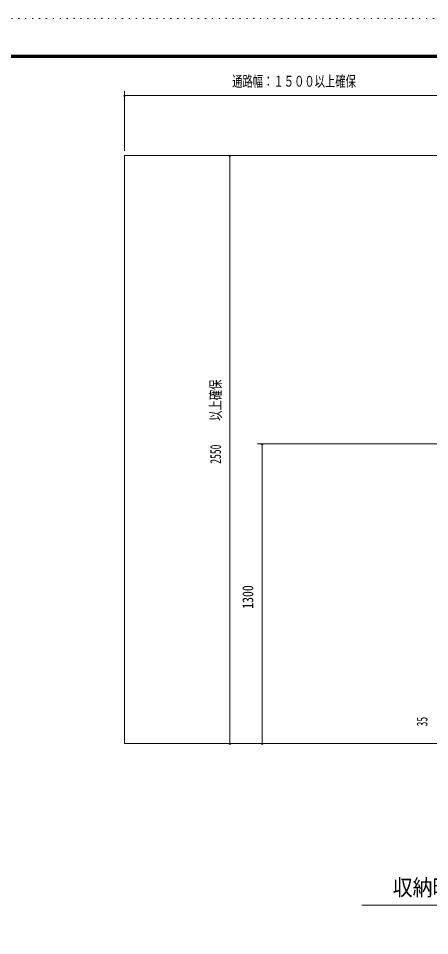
# Model space of a CAD drawing. Units: millimetres, scale not verified. Extents: x -5940 to 5940, y -7282 to 7278.
# Drawn here: x 810 to 2596, y 3300 to 7278 of the extents above; entities that cross this region are included whole.
import ezdxf
from ezdxf.enums import TextEntityAlignment as Align

# ---------------------------------------------------------------- set-up
doc = ezdxf.new("R2010")
doc.units = ezdxf.units.MM
doc.header["$LTSCALE"] = 10
doc.linetypes.add('USER6', pattern=[3, 0.5, -2.5])
for name, color, linetype, lineweight in [('0-1_0-00', 4, 'Continuous', 18), ('0-2_2ラック-03BODL', 7, 'Continuous', 18), ('0-B_2ラック-F寸法', 3, 'Continuous', 18), ('1-0_F-E_J_ADD', 7, 'USER6', 18)]:
    doc.layers.add(name, color=color, linetype=linetype, lineweight=lineweight)
doc.styles.add('ＭＳ ゴシック', font='')
doc.styles.get('ＭＳ ゴシック').set_extended_font_data('MS Gothic')

msp = doc.modelspace()

# ---------------------------------------------------------------- linework, layer by layer
at = {"layer": '0-1_0-00', "color": 5}
for points in [[(5740, 7117.92), (-5740, 7117.92), (-5740, -922.08), (5740, -922.08)], [(5739, 7116.92), (5739, -921.08), (-5739, -921.08), (-5739, 7116.92)], [(5738, 7115.92), (5738, -920.08), (-5738, -920.08), (-5738, 7115.92)], [(5737, 7114.92), (5737, -919.08), (-5737, -919.08), (-5737, 7114.92)], [(5736, 7113.92), (5736, -918.08), (-5736, -918.08), (-5736, 7113.92)], [(5735, 7112.92), (5735, -917.08), (-5735, -917.08), (-5735, 7112.92)], [(5734, 7111.92), (5734, -916.08), (-5734, -916.08), (-5734, 7111.92)], [(5733, 7110.92), (5733, -915.08), (-5733, -915.08), (-5733, 7110.92)], [(5732, 7109.92), (5732, -914.08), (-5732, -914.08), (-5732, 7109.92)], [(5731, 7108.92), (5731, -913.08), (-5731, -913.08), (-5731, 7108.92)], [(5730, 7107.92), (5730, -912.08), (-5730, -912.08), (-5730, 7107.92)]]:
    msp.add_lwpolyline(points, close=True, dxfattribs=at)
at = {"layer": '0-2_2ラック-03BODL'}
for p, q in [((4949.79, 6682.8), (1271.81, 6682.8)), ((1271.81, 4132.8), (1271.81, 6682.8)), ((4949.79, 4132.8), (1271.81, 4132.8))]:
    msp.add_line(p, q, dxfattribs=at)
at = {"layer": '0-B_2ラック-F寸法'}
for p, q in [((1271.81, 6962.8), (1271.81, 6702.8)), ((1275.81, 6942.8), (1267.81, 6942.8)), ((3020.81, 6942.8), (1271.81, 6942.8)), ((1732.77, 6682.8), (1724.77, 6682.8)), ((1728.77, 6682.8), (1728.77, 4132.8)), ((1848.77, 5432.8), (4732.05, 5432.8)), ((1872.77, 5432.8), (1864.77, 5432.8)), ((1868.77, 4132.8), (1868.77, 5432.8)), ((1732.77, 4132.8), (1724.77, 4132.8)), ((1872.77, 4132.8), (1864.77, 4132.8)), ((2301.9, 3432.8), (3981.9, 3432.8))]:
    msp.add_line(p, q, dxfattribs=at)
for centre in [(1271.81, 6942.8), (1728.77, 6682.8), (1868.77, 5432.8), (1728.77, 4132.8), (1868.77, 4132.8)]:
    msp.add_arc(centre, 4, 180, 0, dxfattribs=at)
at = {"layer": '1-0_F-E_J_ADD', "color": 5}
msp.add_lwpolyline([(5940, 7277.92), (5940, -1122.08), (-5940, -1122.08), (-5940, 7277.92)], close=True, dxfattribs=at)

# ---------------------------------------------------------------- texts
at = {"layer": '0-B_2ラック-F寸法', "color": 7, "style": 'ＭＳ ゴシック'}
for s, height, width, p in [('通路幅：１５００以上確保', 46.89, 0.7, (1738.45, 6967.6)), ('収納時\u3000側面図\u3000Ｓ＝１／２０', 70.33, 0.9, (2435.24, 3452.8))]:
    msp.add_text(s, height=height, dxfattribs=dict(at, width=width)).set_placement(p, align=Align.BOTTOM_LEFT)
for s, width, p in [('以上確保', 0.7, (1703.97, 5532.32)), ('2550', 0.65, (1703.97, 5346.73)), ('1300', 0.8, (1843.97, 4717.5)), ('35', 0.65, (2599.99, 4207.57))]:
    msp.add_text(s, height=46.89, rotation=90, dxfattribs=dict(at, width=width)).set_placement(p, align=Align.BOTTOM_LEFT)

doc.saveas('drawing.dxf')
